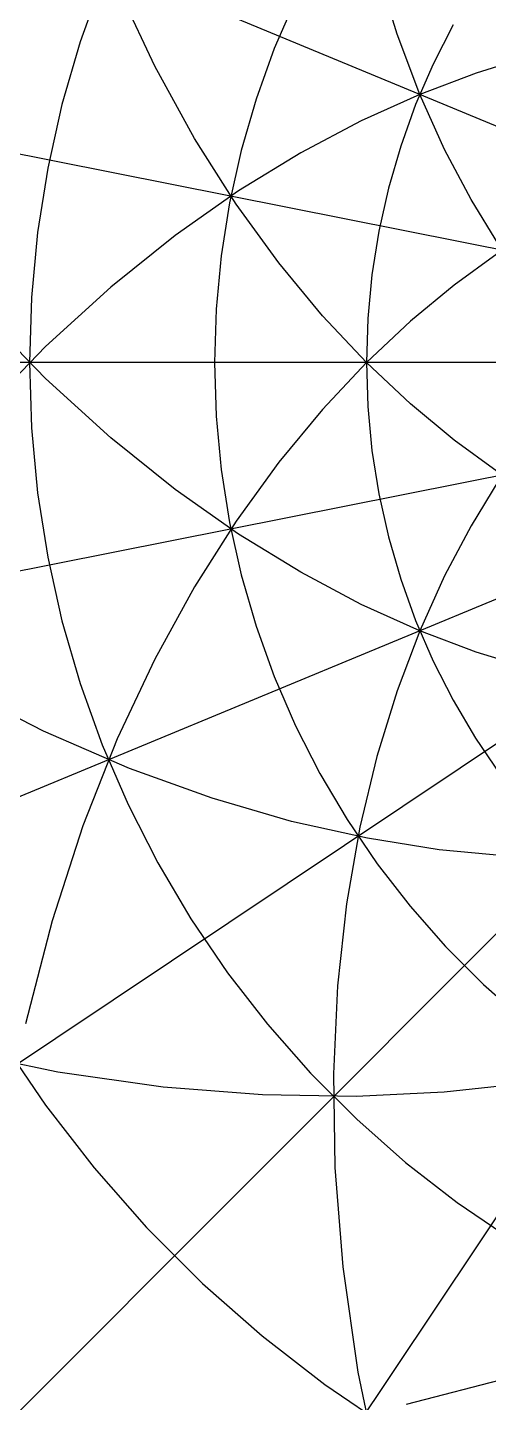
# Model space of a CAD drawing. Header units: metres. Extents: x -40000 to 40000, y -40000 to 40000.
# Drawn here: x -533 to -297, y -533 to 172 of the extents above; entities that cross this region are included whole.
import ezdxf

# ---------------------------------------------------------------- set-up
doc = ezdxf.new("R2010")
doc.units = ezdxf.units.M

msp = doc.modelspace()

# ---------------------------------------------------------------- linework, layer by layer
at = {"color": 0}
for p, q in [((-343.62, 168.34), (-353.92, 201.87)), ((-467.88, 152.03), (-487.08, 192.85)), ((-331.98, 137.51), (-343.62, 168.34)), ((-275.27, 157.01), (-303.04, 148.46)), ((-447.49, 114.9), (-467.88, 152.03)), ((-303.04, 148.46), (-331.98, 137.51)), ((-331.98, 137.51), (-362, 123.94)), ((-319.25, 109.31), (-331.98, 137.51)), ((-362, 123.94), (-393.01, 107.51)), ((-426.18, 81.3), (-447.49, 114.9)), ((-393.01, 107.51), (-424.85, 87.98)), ((-305.67, 83.62), (-319.25, 109.31)), ((-424.85, 87.98), (-457.39, 65.1)), ((-404.23, 51.07), (-426.18, 81.3)), ((-291.42, 60.35), (-305.67, 83.62)), ((-457.39, 65.1), (-490.45, 38.6)), ((-381.88, 24.03), (-404.23, 51.07)), ((-292.33, 55.76), (-314.4, 39.72)), ((-490.45, 38.6), (-523.8, 8.23)), ((-314.4, 39.72), (-336.78, 21.19)), ((-523.8, -8.23), (-557.22, 26.28)), ((-359.33, 0), (-381.88, 24.03)), ((-336.78, 21.19), (-359.33, 0)), ((-523.8, 8.23), (-557.22, -26.28)), ((-336.78, -21.19), (-359.33, 0)), ((-359.33, 0), (-381.88, -24.03)), ((-490.45, -38.6), (-523.8, -8.23)), ((-381.88, -24.03), (-404.23, -51.07)), ((-314.4, -39.72), (-336.78, -21.19)), ((-457.39, -65.1), (-490.45, -38.6)), ((-292.33, -55.76), (-314.4, -39.72)), ((-404.23, -51.07), (-426.18, -81.3)), ((-291.42, -60.35), (-305.67, -83.62)), ((-424.85, -87.98), (-457.39, -65.1)), ((-426.18, -81.3), (-447.49, -114.9)), ((-305.67, -83.62), (-319.25, -109.31)), ((-393.01, -107.51), (-424.85, -87.98)), ((-362, -123.94), (-393.01, -107.51)), ((-319.25, -109.31), (-331.98, -137.51)), ((-447.49, -114.9), (-467.88, -152.03)), ((-331.98, -137.51), (-362, -123.94)), ((-331.98, -137.51), (-343.62, -168.34)), ((-303.04, -148.46), (-331.98, -137.51)), ((-467.88, -152.03), (-487.08, -192.85)), ((-275.27, -157.01), (-303.04, -148.46)), ((-524.86, -188.96), (-570.43, -165.72)), ((-343.62, -168.34), (-353.92, -201.87)), ((-480.78, -208.05), (-524.86, -188.96)), ((-487.08, -192.85), (-504.75, -237.52)), ((-353.92, -201.87), (-362.63, -238.2)), ((-438.34, -223.35), (-480.78, -208.05)), ((-397.67, -235.18), (-438.34, -223.35)), ((-504.75, -237.52), (-520.54, -286.17)), ((-358.84, -243.87), (-397.67, -235.18)), ((-362.63, -238.2), (-369.46, -277.4)), ((-321.95, -249.73), (-358.84, -243.87)), ((-287.02, -253.04), (-321.95, -249.73)), ((-369.46, -277.4), (-374.09, -319.5)), ((-520.54, -286.17), (-534.07, -338.93)), ((-374.09, -319.5), (-376.2, -364.57)), ((-517.51, -363.71), (-574.3, -351.93)), ((-463.59, -371.4), (-517.51, -363.71)), ((-376.2, -364.57), (-375.43, -412.6)), ((-412.6, -375.43), (-463.59, -371.4)), ((-277.4, -369.46), (-319.5, -374.09)), ((-364.57, -376.2), (-412.6, -375.43)), ((-319.5, -374.09), (-364.57, -376.2)), ((-375.43, -412.6), (-371.4, -463.59)), ((-371.4, -463.59), (-363.71, -517.51)), ((-363.71, -517.51), (-351.93, -574.3)), ((-286.17, -520.54), (-338.93, -534.07))]:
    msp.add_line(p, q, dxfattribs=at)
at = {"layer": '1', "color": 1}
for p, q in [((-0.13, 0.05), (-36955.2, 15307.3)), ((-0.14, 0.03), (-39231.4, 7803.61)), ((-494.79, 195.9), (-506.12, 164.45)), ((-395.67, 186.19), (-406.58, 160.98)), ((-314.88, 173.11), (-325.13, 153)), ((-506.12, 164.45), (-515.44, 132.34)), ((-406.58, 160.98), (-415.89, 135.13)), ((-325.13, 153), (-334.1, 132.28)), ((-415.89, 135.13), (-423.55, 108.75)), ((-515.44, 132.34), (-522.73, 99.72)), ((-334.1, 132.28), (-341.75, 111.04)), ((-423.55, 108.75), (-429.54, 81.94)), ((-341.75, 111.04), (-348.04, 89.36)), ((-522.73, 99.72), (-527.96, 66.7)), ((-348.04, 89.36), (-352.97, 67.33)), ((-429.54, 81.94), (-433.84, 54.81)), ((-527.96, 66.7), (-531.11, 33.41)), ((-352.97, 67.33), (-356.5, 45.04)), ((-433.84, 54.81), (-436.43, 27.46)), ((-356.5, 45.04), (-358.62, 22.56)), ((-531.11, 33.41), (-532.16, 0)), ((-436.43, 27.46), (-437.29, 0)), ((-358.62, 22.56), (-359.33, 0)), ((-0.14, 0), (-40000, 0)), ((-0.14, -0.03), (-39231.4, -7803.62)), ((-0.13, -0.05), (-36955.2, -15307.3)), ((-0.12, -0.08), (-33258.8, -22222.8)), ((-0.1, -0.1), (-28284.3, -28284.3)), ((-0.08, -0.12), (-22222.8, -33258.8)), ((-532.16, 0), (-531.11, -33.41)), ((-437.29, 0), (-436.43, -27.46)), ((-359.33, 0), (-358.62, -22.56)), ((-436.43, -27.46), (-433.84, -54.81)), ((-358.62, -22.56), (-356.5, -45.04)), ((-531.11, -33.41), (-527.96, -66.7)), ((-356.5, -45.04), (-352.97, -67.33)), ((-433.84, -54.81), (-429.54, -81.94)), ((-527.96, -66.7), (-522.73, -99.72)), ((-352.97, -67.33), (-348.04, -89.36)), ((-429.54, -81.94), (-423.55, -108.75)), ((-348.04, -89.36), (-341.75, -111.04)), ((-522.73, -99.72), (-515.44, -132.34)), ((-423.55, -108.75), (-415.89, -135.13)), ((-341.75, -111.04), (-334.1, -132.28)), ((-515.44, -132.34), (-506.12, -164.45)), ((-334.1, -132.28), (-325.13, -153)), ((-415.89, -135.13), (-406.58, -160.98)), ((-325.13, -153), (-314.88, -173.11)), ((-406.58, -160.98), (-395.67, -186.19)), ((-506.12, -164.45), (-494.79, -195.9)), ((-314.88, -173.11), (-303.39, -192.54)), ((-395.67, -186.19), (-383.2, -210.67)), ((-494.79, -195.9), (-481.51, -226.58)), ((-303.39, -192.54), (-290.7, -211.21)), ((-383.2, -210.67), (-369.22, -234.31)), ((-481.51, -226.58), (-466.34, -256.37)), ((-369.22, -234.31), (-353.77, -257.03)), ((-466.34, -256.37), (-449.32, -285.15)), ((-353.77, -257.03), (-336.94, -278.74)), ((-336.94, -278.74), (-318.77, -299.35)), ((-449.32, -285.15), (-430.53, -312.8)), ((-318.77, -299.35), (-299.35, -318.77)), ((-430.53, -312.8), (-410.04, -339.21)), ((-299.35, -318.77), (-278.74, -336.94)), ((-410.04, -339.21), (-387.93, -364.29)), ((-546.8, -347.01), (-523.93, -380.66)), ((-387.93, -364.29), (-364.29, -387.93)), ((-523.93, -380.66), (-499, -412.81)), ((-364.29, -387.93), (-339.21, -410.04)), ((-499, -412.81), (-472.09, -443.32)), ((-339.21, -410.04), (-312.8, -430.53)), ((-312.8, -430.53), (-285.15, -449.32)), ((-472.09, -443.32), (-443.32, -472.09)), ((-443.32, -472.09), (-412.8, -499)), ((-412.8, -499), (-380.66, -523.93)), ((-380.66, -523.93), (-347.01, -546.8))]:
    msp.add_line(p, q, dxfattribs=at)

doc.saveas('drawing.dxf')
